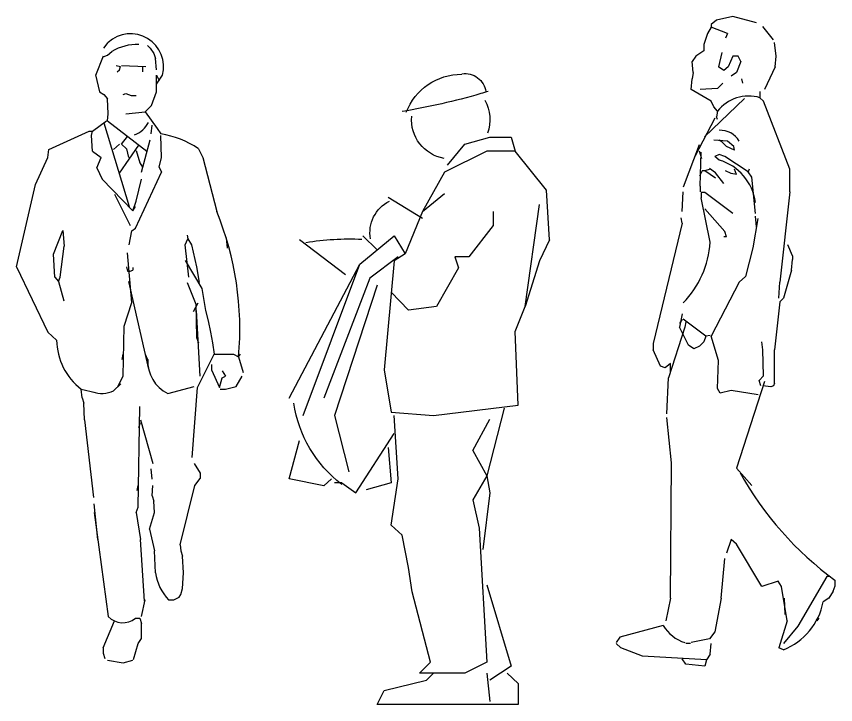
# Model space of a CAD drawing. Header units: millimetres. Extents: x 577 to 2337, y 236 to 943.
# Drawn here: x 758.41 to 760.751, y 705.479 to 707.447 of the extents above; entities that cross this region are included whole.
import ezdxf

# ---------------------------------------------------------------- set-up
doc = ezdxf.new("R2010")
doc.units = ezdxf.units.MM
doc.header["$LTSCALE"] = 0.01
doc.layers.add('06-Furn', color=4, linetype='Continuous')

# ---------------------------------------------------------------- blocks, each defined once
blk = doc.blocks.new('5')
at = {"layer": '06-Furn', "color": 8, "extrusion": (-5.51046e-16, -7.30221e-15, -1)}
for p, q in [((-0.1524, 1.6027), (-0.0807, 1.6229)), ((-0.0807, 1.6229), (-0.0202, 1.6229)), ((-0.0202, 1.6229), (-0.009, 1.5826)), ((-0.2017, 1.5422), (-0.1524, 1.6027)), ((-0.0897, 1.5826), (-0.2107, 1.522)), ((-0.009, 1.5826), (-0.0897, 1.5826)), ((0.0807, 1.4705), (-0.009, 1.5826)), ((-0.2107, 1.522), (-0.2735, 1.41)), ((-0.2735, 1.41), (-0.2107, 1.4615)), ((0.0897, 1.3293), (0.0807, 1.4705)), ((-0.2735, 1.3898), (-0.3721, 1.4503)), ((0.0202, 1.1387), (0.0605, 1.4301)), ((-0.2735, 1.41), (-0.3228, 1.2889)), ((-0.0717, 1.41), (-0.0717, 1.3696)), ((-0.0717, 1.3696), (-0.1412, 1.28)), ((-0.4528, 1.2598), (-0.3542, 1.3405)), ((-0.4438, 1.3405), (-0.4035, 1.3001)), ((-0.3542, 1.3405), (-0.3228, 1.2889)), ((-0.4932, 1.2284), (-0.6254, 1.3293)), ((0.0897, 1.3293), (0.0605, 1.2687)), ((-0.3228, 1.2889), (-0.3542, 1.2687)), ((-0.343, 1.28), (-0.4237, 1.2194)), ((-0.3542, 1.2687), (-0.3833, 0.9572)), ((-0.1816, 1.28), (-0.1704, 1.2486)), ((-0.1412, 1.28), (-0.1816, 1.28)), ((0.0605, 1.2687), (0.0202, 1.1387)), ((-0.6545, 0.8765), (-0.4528, 1.2598)), ((-0.6142, 0.8271), (-0.4528, 1.2598)), ((-0.1704, 1.2486), (-0.2331, 1.1387)), ((-0.4237, 1.2194), (-0.5559, 0.8765)), ((-0.4035, 1.1993), (-0.5245, 0.8271)), ((-0.3138, 1.1275), (-0.3631, 1.1791)), ((-0.2331, 1.1387), (-0.3138, 1.1275)), ((-0.009, 1.067), (0.0202, 1.1387)), ((0, 0.8563), (-0.009, 1.067)), ((-0.3833, 0.9572), (-0.3631, 0.8361)), ((-0.2421, 0.8271), (0, 0.8563)), ((-0.0403, 0.8473), (-0.0897, 0.6545)), ((-0.5245, 0.8271), (-0.4842, 0.6658)), ((-0.3631, 0.8361), (-0.2421, 0.8271)), ((-0.343, 0.6456), (-0.3542, 0.8271)), ((-0.13, 0.7263), (-0.0807, 0.8159)), ((-0.464, 0.6052), (-0.3542, 0.7756)), ((-0.6545, 0.6456), (-0.6254, 0.7554)), ((-0.3721, 0.7352), (-0.3631, 0.6344)), ((-0.13, 0.7263), (-0.0897, 0.6545)), ((-0.5559, 0.6254), (-0.6545, 0.6456)), ((-0.5335, 0.6456), (-0.5559, 0.6254)), ((-0.5044, 0.6344), (-0.5245, 0.6344)), ((-0.5044, 0.6344), (-0.464, 0.6052)), ((-0.3631, 0.6344), (-0.4349, 0.6142)), ((-0.3631, 0.5133), (-0.343, 0.6456)), ((-0.0897, 0.6545), (-0.13, 0.5851)), ((-0.0897, 0.6545), (-0.0807, 0.6052)), ((-0.0807, 0.6052), (-0.1009, 0.4438)), ((-0.13, 0.5851), (-0.1121, 0.5044)), ((-0.3318, 0.4842), (-0.3631, 0.5133)), ((-0.1121, 0.5044), (-0.0897, 0.121)), ((-0.3138, 0.3923), (-0.3318, 0.4842)), ((-0.3026, 0.3228), (-0.3138, 0.3923)), ((-0.0897, 0.343), (-0.0202, 0.1098)), ((-0.2511, 0.121), (-0.3026, 0.3228)), ((-0.2824, 0.0897), (-0.2511, 0.121)), ((-0.0897, 0.121), (-0.1524, 0.0897)), ((-0.0202, 0.1098), (-0.0807, 0.0695)), ((-0.1524, 0.0897), (-0.2824, 0.0897)), ((-0.2623, 0.0695), (-0.2421, 0.0897)), ((-0.0897, 0.0897), (-0.0807, 0.009)), ((-0.0314, 0.0897), (0, 0.0605)), ((-0.3833, 0.0403), (-0.2623, 0.0695)), ((0, 0.0605), (0, 0)), ((-0.4035, 0), (-0.3833, 0.0403)), ((0, 0), (-0.4035, 0))]:
    blk.add_line(p, q, dxfattribs=at)
for centre, radius, start, end in [((0.1524, 1.744), 0.0605, 81.9, 171.9), ((0.1614, 1.6319), 0.1704, 21.3, 90), ((0.6254, 3.5081), 1.8359, 253.6, 260.8), ((0.6254, 3.5081), 1.8359, 252.9, 253.6), ((0.1928, 1.6722), 0.1121, 150, 200), ((0.1928, 1.6722), 0.1121, 279.5, 5.2), ((0.3228, 1.3494), 0.1009, 349.7, 63.4), ((0.4842, 0.5649), 0.7666, 80.8, 92.8), ((0.2824, 0.9168), 0.3631, 307.7, 351.3)]:
    blk.add_arc(centre, radius, start, end, dxfattribs=at)
blk = doc.blocks.new('body1')
at = {"layer": '06-Furn', "color": 8}
for p, q in [((813.714, 712.9314), (813.6985, 712.9185)), ((813.7605, 712.9417), (813.714, 712.9314)), ((813.8277, 712.9237), (813.7605, 712.9417)), ((813.6985, 712.9107), (813.6882, 712.8927)), ((813.6985, 712.9185), (813.6985, 712.9107)), ((813.745, 712.8927), (813.6985, 712.9107)), ((813.8768, 712.8746), (813.8458, 712.9133)), ((813.6882, 712.8927), (813.6779, 712.8617)), ((813.745, 712.8927), (813.7399, 712.8797)), ((813.6779, 712.8617), (813.6779, 712.8436)), ((813.8845, 712.8281), (813.8794, 712.8668)), ((813.6546, 712.8281), (813.6443, 712.8126)), ((813.6779, 712.8436), (813.6546, 712.8281)), ((813.7295, 712.8384), (813.7192, 712.7971)), ((813.7605, 712.8281), (813.7476, 712.7971)), ((813.776, 712.8281), (813.7605, 712.8281)), ((813.7838, 712.8126), (813.776, 712.8281)), ((813.8819, 712.7971), (813.8845, 712.8281)), ((813.6469, 712.7816), (813.6443, 712.8126)), ((813.7838, 712.8126), (813.7709, 712.7816)), ((813.6469, 712.7816), (813.6443, 712.7635)), ((813.7347, 712.7867), (813.7192, 712.7971)), ((813.7476, 712.7971), (813.7347, 712.7867)), ((813.7709, 712.7816), (813.7554, 712.7712)), ((813.8819, 712.7971), (813.8509, 712.7325)), ((813.6417, 712.7325), (813.6443, 712.7635)), ((813.7889, 712.7506), (813.7864, 712.7635)), ((813.7166, 712.7351), (813.6675, 712.7325)), ((813.7321, 712.7506), (813.7166, 712.7351)), ((813.6985, 712.6989), (813.6417, 712.7325)), ((813.838, 712.7273), (813.838, 712.7092)), ((813.7941, 712.7067), (813.6797, 712.5976)), ((813.7063, 712.6834), (813.6985, 712.6989)), ((813.8484, 712.6989), (813.838, 712.7092)), ((813.923, 712.5052), (813.8484, 712.6989)), ((813.7166, 712.6705), (813.7063, 712.6834)), ((813.7166, 712.6705), (813.714, 712.655)), ((813.7093, 712.6511), (813.652, 712.5413)), ((813.7166, 712.6472), (813.714, 712.655)), ((813.6646, 712.5742), (813.6184, 712.4535)), ((813.745, 712.5852), (813.7063, 712.5878)), ((813.7295, 712.5827), (813.7218, 712.5878)), ((813.7424, 712.5697), (813.7295, 712.5827)), ((813.7657, 712.5594), (813.7424, 712.5697)), ((813.7631, 712.5697), (813.745, 712.5852)), ((813.7657, 712.5594), (813.7631, 712.5697)), ((813.6723, 712.5347), (813.6649, 712.5568)), ((813.6675, 712.4561), (813.6705, 712.5533)), ((813.7218, 712.5465), (813.7089, 712.5413)), ((813.7373, 712.5413), (813.7218, 712.5465)), ((813.7218, 712.531), (813.7089, 712.5413)), ((813.8044, 712.4974), (813.7373, 712.5413)), ((813.6727, 712.5), (813.6649, 712.4845)), ((813.6804, 712.5), (813.6727, 712.5)), ((813.6959, 712.5052), (813.6804, 712.5)), ((813.7114, 712.4793), (813.6804, 712.5)), ((813.7114, 712.4948), (813.6935, 712.5068)), ((813.7554, 712.4922), (813.7399, 712.5)), ((813.7709, 712.4897), (813.7657, 712.5052)), ((813.807, 712.5052), (813.8044, 712.4974)), ((813.923, 712.4406), (813.923, 712.5052)), ((813.7347, 712.4638), (813.7114, 712.4948)), ((813.7709, 712.4897), (813.7554, 712.4922)), ((813.8148, 712.4819), (813.8044, 712.4974)), ((813.8251, 712.3786), (813.8148, 712.4819)), ((813.6675, 712.4561), (813.6675, 712.4406)), ((813.6159, 712.3837), (813.6184, 712.4406)), ((813.6701, 712.438), (813.6701, 712.4225)), ((813.6804, 712.438), (813.6701, 712.438)), ((813.7605, 712.3786), (813.6804, 712.438)), ((813.923, 712.4406), (813.8949, 712.1822)), ((813.6959, 712.2959), (813.6701, 712.4225)), ((813.7373, 712.3269), (813.6804, 712.3915)), ((813.6159, 712.3502), (813.6133, 712.3657)), ((813.8319, 712.3643), (813.8174, 712.2804)), ((813.8277, 712.3398), (813.8251, 712.3708)), ((813.6159, 712.3502), (813.5332, 712.0066)), ((813.7424, 712.3114), (813.7373, 712.3269)), ((813.7424, 712.3114), (813.7347, 712.3114)), ((813.931, 712.2572), (813.9181, 712.2882)), ((813.8174, 712.2804), (813.7967, 712.1977)), ((813.9284, 712.2158), (813.931, 712.2468)), ((813.931, 712.2572), (813.931, 712.2468)), ((813.7967, 712.1977), (813.7786, 712.1822)), ((813.9284, 712.2158), (813.9052, 712.1357)), ((813.7786, 712.1822), (813.6985, 712.0272)), ((813.8923, 712.1357), (813.8949, 712.1822)), ((813.8949, 712.1254), (813.8794, 711.9885)), ((813.9052, 712.1357), (813.8949, 712.1254)), ((813.6159, 712.0918), (813.6081, 712.0531)), ((813.6159, 712.0763), (813.6081, 712.0634)), ((813.683, 712.0272), (813.6184, 712.0763)), ((813.6262, 712.0686), (813.6236, 712.0531)), ((813.6236, 712.0531), (813.5771, 711.9084)), ((813.6339, 712.0014), (813.6081, 712.0531)), ((813.6779, 712.0117), (813.6649, 711.9988)), ((813.683, 712.0272), (813.6779, 712.0117)), ((813.6959, 712.0298), (813.683, 712.0272)), ((813.7192, 711.9575), (813.6985, 712.0272)), ((813.8458, 711.9885), (813.8432, 712.0117)), ((813.5332, 712.0066), (813.5332, 711.9885)), ((813.5539, 711.942), (813.5332, 711.9885)), ((813.6494, 711.9911), (813.6339, 712.0014)), ((813.6649, 711.9988), (813.6494, 711.9911)), ((813.8484, 711.9136), (813.8458, 711.9885)), ((813.8794, 711.8929), (813.8794, 711.9885)), ((813.5668, 711.9368), (813.5539, 711.942)), ((813.5823, 711.9497), (813.5668, 711.9368)), ((813.5823, 711.9239), (813.5823, 711.9497)), ((813.7166, 711.8774), (813.7192, 711.9575)), ((813.5719, 711.8051), (813.5771, 711.9084)), ((813.8509, 711.8981), (813.7709, 711.6501)), ((813.8484, 711.9136), (813.8354, 711.9007)), ((813.8406, 711.8852), (813.8354, 711.9007)), ((813.8794, 711.8929), (813.8768, 711.8852)), ((813.7244, 711.8645), (813.7166, 711.8774)), ((813.7554, 711.8722), (813.7244, 711.8645)), ((813.8329, 711.8593), (813.7554, 711.8722)), ((813.869, 711.8826), (813.8458, 711.8852)), ((813.8768, 711.8852), (813.869, 711.8826)), ((813.5849, 711.6656), (813.5719, 711.7947)), ((813.5823, 711.2781), (813.5849, 711.6656)), ((813.8148, 711.601), (813.7709, 711.6501)), ((813.7554, 711.446), (813.7424, 711.4072)), ((813.7709, 711.4331), (813.7554, 711.446)), ((813.8432, 711.3117), (813.7709, 711.4331)), ((813.7269, 711.2781), (813.7373, 711.3917)), ((814.0292, 711.3401), (813.9465, 711.198)), ((814.0369, 711.3401), (814.0292, 711.3401)), ((813.8897, 711.3272), (813.8432, 711.3117)), ((813.9, 711.3117), (813.8897, 711.3272)), ((813.9155, 711.2135), (813.9, 711.3117)), ((814.0473, 711.2987), (814.0344, 711.2781)), ((813.5823, 711.2781), (813.5694, 711.2135)), ((813.7269, 711.2781), (813.7089, 711.1825)), ((813.9104, 711.2316), (813.9078, 711.2781)), ((814.0344, 711.2781), (814.0189, 711.2677)), ((813.9155, 711.2135), (813.8923, 711.136)), ((814.0059, 711.2212), (814.0008, 711.2135)), ((813.5616, 711.2006), (813.4376, 711.167)), ((813.9465, 711.198), (813.9052, 711.1489)), ((813.4376, 711.167), (813.4273, 711.1515)), ((813.7089, 711.1825), (813.6934, 711.1618)), ((813.4402, 711.136), (813.4273, 711.1489)), ((813.6391, 711.1489), (813.6262, 711.1489)), ((813.6934, 711.1618), (813.6417, 711.1515)), ((813.6959, 711.1179), (813.6985, 711.1489)), ((813.5022, 711.1127), (813.4402, 711.136)), ((813.6959, 711.1179), (813.6856, 711.1024)), ((813.9052, 711.1308), (813.8923, 711.136)), ((813.6856, 711.1024), (813.5022, 711.1127)), ((813.6262, 711.0895), (813.6159, 711.105)), ((813.6856, 711.1024), (813.6804, 711.0843)), ((813.6804, 711.0843), (813.6262, 711.0895))]:
    blk.add_line(p, q, dxfattribs=at)
for centre, radius, start, end in [((813.8057, 712.6008), 0.1131, 73.4137, 141.9872), ((813.7234, 712.5517), 0.0646, 31.3007, 91.4683), ((813.68, 712.3908), 0.1463, 7.3903, 73.407), ((813.4251, 712.3133), 0.2714, 315.4294, 356.3287), ((814.6154, 712.0999), 0.954, 209.015, 233.8324), ((814.0034, 711.322), 0.0497, 332.1031, 8.9725), ((813.8364, 711.3035), 0.1859, 291.7047, 348.8968), ((813.6564, 711.2566), 0.1101, 210.595, 252.6701)]:
    blk.add_arc(centre, radius, start, end, dxfattribs=at)
blk = doc.blocks.new('body4')
at = {"layer": '06-Furn', "color": 8}
for p, q in [((819.7743, 713.0427), (819.7866, 713.0591)), ((819.8993, 713.0502), (819.9068, 713.0427)), ((819.9068, 713.0427), (819.9168, 713.0277)), ((819.751, 712.9658), (819.7729, 713.0203)), ((819.7718, 713.0177), (819.7843, 713.0227)), ((819.7843, 713.0227), (819.7968, 713.0327)), ((819.9168, 713.0277), (819.9218, 713.0127)), ((819.8093, 712.9927), (819.8218, 712.9902)), ((819.8243, 712.9927), (819.8943, 712.9902)), ((819.9243, 712.9802), (819.9218, 713.0127)), ((819.8118, 712.9752), (819.8193, 712.9802)), ((819.8193, 712.9802), (819.8218, 712.9902)), ((819.8843, 712.9902), (819.8843, 712.9752)), ((819.9418, 712.9652), (819.9443, 712.9802)), ((819.7506, 712.9663), (819.7618, 712.9177)), ((819.9243, 712.9652), (819.9318, 712.9502)), ((819.9243, 712.9177), (819.9243, 712.9652)), ((819.9248, 712.9397), (819.9418, 712.9652)), ((819.7618, 712.9177), (819.7743, 712.9102)), ((819.7743, 712.9102), (819.7843, 712.8977)), ((819.7868, 712.8552), (819.7843, 712.8977)), ((819.8293, 712.9102), (819.8368, 712.9127)), ((819.8368, 712.9127), (819.8518, 712.9077)), ((819.8518, 712.9077), (819.8668, 712.9077)), ((819.91, 712.8784), (819.9243, 712.9177)), ((819.8918, 712.8602), (819.91, 712.8784)), ((819.7843, 712.8352), (819.7868, 712.8552)), ((819.8368, 712.8552), (819.8918, 712.8602)), ((819.8918, 712.8602), (819.9268, 712.8127)), ((819.7418, 712.8052), (819.7818, 712.8352)), ((819.7738, 712.8292), (819.8468, 712.5902)), ((819.7843, 712.8352), (819.8968, 712.7477)), ((819.6168, 712.7527), (819.7318, 712.8052)), ((819.7318, 712.8052), (819.7418, 712.8052)), ((819.7393, 712.7927), (819.7418, 712.8052)), ((819.9093, 712.7977), (819.9118, 712.8227)), ((819.9268, 712.8127), (819.9368, 712.7977)), ((819.7418, 712.7477), (819.7393, 712.7927)), ((819.8243, 712.7677), (819.8418, 712.7902)), ((819.8818, 712.6877), (819.9068, 712.7802)), ((819.9393, 712.7302), (819.9368, 712.7927)), ((819.8018, 712.7527), (819.8193, 712.7677)), ((819.8193, 712.6852), (819.8743, 712.7652)), ((819.8243, 712.7677), (819.8393, 712.7552)), ((819.6143, 712.7302), (819.6168, 712.7527)), ((819.7418, 712.7477), (819.7668, 712.7302)), ((819.8393, 712.7552), (819.8443, 712.7302)), ((819.8668, 712.7502), (819.8768, 712.7152)), ((820.0443, 712.7552), (820.0568, 712.7302)), ((819.5793, 712.6527), (819.6143, 712.7302)), ((819.7543, 712.7002), (819.7668, 712.7302)), ((819.8768, 712.7152), (819.8843, 712.7027)), ((819.9318, 712.7027), (819.9393, 712.7302)), ((820.0568, 712.7302), (820.0968, 712.5752)), ((819.7543, 712.7002), (819.7693, 712.6677)), ((819.8643, 712.5277), (819.9393, 712.6877)), ((819.9318, 712.7027), (819.9393, 712.6877)), ((819.7693, 712.6677), (819.8568, 712.5777)), ((819.8668, 712.6052), (819.8818, 712.6677)), ((819.5243, 712.4177), (819.5793, 712.6527)), ((819.8043, 712.6252), (819.8493, 712.5352)), ((819.8568, 712.5777), (819.8668, 712.6052)), ((819.8568, 712.5777), (819.8643, 712.5902)), ((819.8543, 712.5202), (819.8643, 712.5277)), ((819.63, 712.4533), (819.6569, 712.5212)), ((819.6569, 712.5212), (819.6606, 712.4767)), ((819.8468, 712.4802), (819.8543, 712.5202)), ((820.0118, 712.5077), (820.0143, 712.4977)), ((820.1232, 712.5006), (820.1261, 712.4708)), ((819.6493, 712.3877), (819.6606, 712.4767)), ((820.0068, 712.4802), (820.0143, 712.4977)), ((820.0168, 712.3877), (820.0068, 712.4802)), ((820.0143, 712.4977), (820.0243, 712.4802)), ((820.0243, 712.4802), (820.0393, 712.4177)), ((819.6343, 712.3877), (819.63, 712.4533)), ((819.8543, 712.3152), (819.8418, 712.4577)), ((820.0068, 712.4352), (820.0543, 712.3552)), ((819.5243, 712.4177), (819.6143, 712.2302)), ((819.8393, 712.4177), (819.8418, 712.4052)), ((819.8418, 712.4052), (819.8493, 712.4052)), ((819.8493, 712.4052), (819.8568, 712.4077)), ((819.8568, 712.4152), (819.8568, 712.4077)), ((820.0393, 712.4177), (820.0468, 712.3727)), ((819.6343, 712.3877), (819.6443, 712.3752)), ((819.6443, 712.3752), (819.6493, 712.3877)), ((819.6443, 712.3752), (819.66, 712.3206)), ((819.8443, 712.3752), (819.9015, 712.1251)), ((820.0118, 712.3727), (820.0368, 712.3102)), ((820.0543, 712.3552), (820.0643, 712.2927)), ((819.8318, 712.2477), (819.8543, 712.3152)), ((820.0423, 712.3135), (820.0297, 712.2883)), ((820.0368, 712.3102), (820.0393, 712.2152)), ((820.0493, 712.1052), (820.0393, 712.2927)), ((820.0643, 712.2927), (820.0718, 712.2627)), ((819.8293, 712.1052), (819.8318, 712.2477)), ((820.0718, 712.2627), (820.0793, 712.2302)), ((819.6143, 712.2302), (819.6393, 712.2077)), ((820.0793, 712.2302), (820.0843, 712.2002)), ((820.0393, 712.2152), (820.0443, 712.2002)), ((820.0843, 712.2002), (820.0893, 712.1677)), ((819.8268, 712.1527), (819.8293, 712.1677)), ((819.8918, 712.1677), (819.8993, 712.1527)), ((820.0418, 712.0727), (820.0893, 712.1677)), ((820.0893, 712.1677), (820.1443, 712.1677)), ((820.1443, 712.1677), (820.1593, 712.1602)), ((820.1593, 712.1602), (820.1643, 712.1677)), ((820.1593, 712.1602), (820.1718, 712.1152)), ((820.0818, 712.1377), (820.0818, 712.1227)), ((819.8143, 712.0752), (819.8293, 712.1052)), ((820.0818, 712.1227), (820.1043, 712.0727)), ((820.1118, 712.1202), (820.1218, 712.1052)), ((820.1118, 712.1002), (820.1218, 712.1052)), ((820.1518, 712.0752), (820.1693, 712.1052)), ((819.8018, 712.0627), (819.8225, 712.0833)), ((820.1043, 712.0727), (820.1118, 712.1002)), ((819.7118, 712.0427), (819.7093, 712.0677)), ((819.7093, 712.0677), (819.7504, 712.0582)), ((819.9568, 712.0552), (820.0318, 712.0752)), ((820.0268, 711.8727), (820.0418, 712.0727)), ((820.1068, 712.0677), (820.1218, 712.0677)), ((820.1218, 712.0677), (820.1518, 712.0752)), ((819.7118, 712.0427), (819.7168, 712.0277)), ((819.7193, 711.9802), (819.7168, 712.0277)), ((819.8718, 711.7302), (819.8768, 712.0177)), ((819.7193, 711.9802), (819.7443, 711.7577)), ((819.8743, 711.9577), (819.8793, 711.9727)), ((819.8793, 711.9802), (819.9143, 711.8552)), ((820.0318, 711.8552), (820.0493, 711.8277)), ((819.9118, 711.8102), (819.9093, 711.8402)), ((820.0493, 711.8277), (820.0493, 711.8127)), ((820.0343, 711.7927), (820.0493, 711.8127)), ((819.8693, 711.7777), (819.8718, 711.7927)), ((819.9118, 711.7627), (819.9143, 711.7927)), ((819.9918, 711.6227), (820.0343, 711.7927)), ((819.9118, 711.7627), (819.9168, 711.7477)), ((819.7568, 711.6377), (819.7468, 711.7402)), ((819.8668, 711.7152), (819.8718, 711.7302)), ((819.9193, 711.7152), (819.9168, 711.7477)), ((819.7468, 711.7152), (819.7868, 711.4177)), ((819.8668, 711.7152), (819.8793, 711.6377)), ((819.9043, 711.6677), (819.9193, 711.7152)), ((819.9043, 711.6677), (819.9193, 711.6052)), ((819.8905, 711.4612), (819.8793, 711.6377)), ((819.9918, 711.6227), (819.9943, 711.6052)), ((819.9218, 711.5427), (819.9193, 711.6052)), ((819.9943, 711.6052), (819.9993, 711.5902)), ((820.0018, 711.5427), (819.9993, 711.5902)), ((819.9993, 711.4977), (820.0018, 711.5427)), ((819.9943, 711.4802), (819.9993, 711.4977)), ((819.9743, 711.4652), (819.9893, 711.4727)), ((819.9893, 711.4727), (819.9943, 711.4802)), ((819.8818, 711.4177), (819.8918, 711.4652)), ((819.9593, 711.4652), (819.9743, 711.4652)), ((819.7718, 711.3277), (819.8043, 711.4052)), ((819.8643, 711.4127), (819.8768, 711.4127)), ((819.8768, 711.4127), (819.8818, 711.3977)), ((819.8818, 711.3552), (819.8818, 711.3977)), ((819.8718, 711.3402), (819.8818, 711.3552)), ((819.8593, 711.2952), (819.8718, 711.3402)), ((819.7718, 711.3277), (819.7718, 711.3127)), ((819.7718, 711.3127), (819.7768, 711.2977)), ((819.7843, 711.2927), (819.8293, 711.2852)), ((819.8293, 711.2852), (819.8568, 711.2927))]:
    blk.add_line(p, q, dxfattribs=at)
for centre, radius, start, end in [((819.8504, 712.9893), 0.0945, 345.2111, 132.4256), ((819.8668, 712.9216), 0.1313, 86.7257, 122.2149), ((819.8366, 712.8643), 0.0736, 290.0244, 332.3462), ((819.8908, 712.524), 0.2775, 56.4065, 80.451), ((819.2658, 712.2378), 0.8969, 355.0342, 22.0948), ((819.8179, 712.2095), 0.1786, 180.5766, 232.5538), ((820.0037, 712.1485), 0.1044, 177.7182, 243.341), ((819.7687, 712.1371), 0.0815, 250.7713, 294.0006), ((820.0581, 711.5608), 0.1375, 187.5816, 224.0606), ((819.8283, 711.4572), 0.0573, 223.6461, 308.9711)]:
    blk.add_arc(centre, radius, start, end, dxfattribs=at)

msp = doc.modelspace()

# ---------------------------------------------------------------- block references
at = {"layer": '06-Furn', "color": 5}
for name, p in [('body1', (-53.3033, -5.495)), ('body4', (-61.114, -5.6867)), ('5', (759.8441, 705.479))]:
    msp.add_blockref(name, p, dxfattribs=at)

doc.saveas('drawing.dxf')
